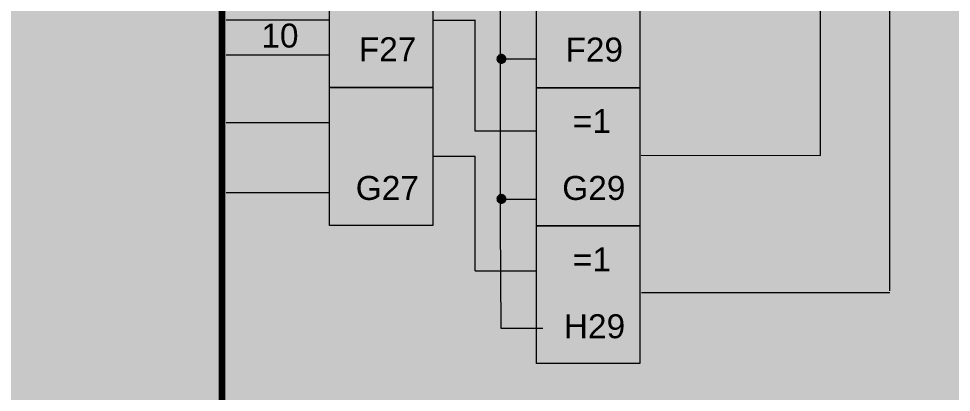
# Model space of a CAD drawing. Header units: millimetres. Extents: x 0 to 590, y 2 to 420.
# Drawn here: x 381.6 to 516.2, y 191.2 to 245.1 of the extents above; entities that cross this region are included whole.
import ezdxf
from ezdxf.xclip import XClip

# ---------------------------------------------------------------- set-up
doc = ezdxf.new("R2010")
doc.units = ezdxf.units.MM
doc.header["$MEASUREMENT"] = 0
doc.layers.get('0').update_dxf_attribs({"linetype": 'CONTINUOUS'})
doc.styles.add('Arial$001', font='arial.ttf', dxfattribs={"height": 3.452631})

# ---------------------------------------------------------------- blocks, each defined once
blk = doc.blocks.new('MF28FC3F0')
at = {"true_color": 0xffffff}
for points in [[(0, 420.2), (0, 2.21), (590.35, 2.21), (590.35, 420.2)], [(0, 420.2), (0, 2.44), (590.35, 2.44), (590.35, 420.2)]]:
    blk.add_hatch(color=0, dxfattribs=at).paths.add_polyline_path(points)

msp = doc.modelspace()

# ---------------------------------------------------------------- hatches: boundary and pattern name
at = {"true_color": 0xffffff}
for points in [[(426.42, 255.05), (426.42, 235.16), (441.34, 235.16), (441.34, 255.05)], [(456.31, 255.02), (456.31, 235.11), (471.23, 235.11), (471.23, 255.02)], [(426.42, 235.16), (426.42, 215.25), (441.34, 215.25), (441.34, 235.16)], [(456.31, 235.11), (456.31, 215.22), (471.23, 215.22), (471.23, 235.11)], [(456.31, 215.22), (456.31, 195.33), (471.23, 195.33), (471.23, 215.22)]]:
    msp.add_hatch(color=0, dxfattribs=at).paths.add_polyline_path(points)
at = {"true_color": 0x000007}
h = msp.add_hatch(color=0, dxfattribs=at)
edge = h.paths.add_edge_path()
edge.add_spline(control_points=[(451.88, 239.29), (451.88, 239.21), (451.86, 239.13), (451.83, 239.05), (451.83, 239.05), (451.8, 238.96), (451.75, 238.9), (451.7, 238.83), (451.7, 238.83), (451.63, 238.78), (451.57, 238.73), (451.48, 238.7), (451.48, 238.7), (451.42, 238.67), (451.34, 238.65), (451.25, 238.65), (451.25, 238.65), (451.17, 238.65), (451.09, 238.67), (451.01, 238.7), (451.01, 238.7), (450.92, 238.73), (450.86, 238.78), (450.81, 238.83), (450.81, 238.83), (450.74, 238.9), (450.69, 238.96), (450.66, 239.05), (450.66, 239.05), (450.63, 239.13), (450.61, 239.21), (450.61, 239.29), (450.61, 239.29), (450.61, 239.38), (450.63, 239.46), (450.66, 239.52), (450.66, 239.52), (450.69, 239.61), (450.74, 239.67), (450.81, 239.74), (450.81, 239.74), (450.86, 239.79), (450.92, 239.84), (451.01, 239.87), (451.01, 239.87), (451.09, 239.9), (451.17, 239.92), (451.25, 239.92), (451.25, 239.92), (451.34, 239.92), (451.42, 239.9), (451.48, 239.87), (451.48, 239.87), (451.57, 239.84), (451.63, 239.79), (451.7, 239.74), (451.7, 239.74), (451.75, 239.67), (451.8, 239.61), (451.83, 239.52), (451.83, 239.52), (451.86, 239.46), (451.88, 239.38), (451.88, 239.29)], knot_values=[0, 0, 0, 0, 0.015625, 0.015625, 0.015625, 0.015625, 0.03125, 0.03125, 0.03125, 0.03125, 0.046875, 0.046875, 0.046875, 0.046875, 0.0625, 0.0625, 0.0625, 0.0625, 0.078125, 0.078125, 0.078125, 0.078125, 0.09375, 0.09375, 0.09375, 0.09375, 0.109375, 0.109375, 0.109375, 0.109375, 0.125, 0.125, 0.125, 0.125, 0.140625, 0.140625, 0.140625, 0.140625, 0.15625, 0.15625, 0.15625, 0.15625, 0.171875, 0.171875, 0.171875, 0.171875, 0.1875, 0.1875, 0.1875, 0.1875, 0.203125, 0.203125, 0.203125, 0.203125, 0.21875, 0.21875, 0.21875, 0.21875, 0.234375, 0.234375, 0.234375, 0.234375, 1, 1, 1, 1], degree=3, periodic=0)
h = msp.add_hatch(color=0, dxfattribs=at)
h.paths.add_polyline_path([(419.1, 231.13), (419.1, 231.82), (417.85, 231.82), (417.85, 232.15), (419.16, 234.01), (419.46, 234.01), (419.46, 232.15), (419.85, 232.15), (419.85, 231.82), (419.46, 231.82), (419.46, 231.13)])
h.paths.add_polyline_path([(419.1, 232.15), (419.1, 233.45), (418.19, 232.15)])
h = msp.add_hatch(color=0, dxfattribs=at)
edge = h.paths.add_edge_path()
edge.add_spline(control_points=[(434.39, 228.94), (434.28, 228.8), (434.15, 228.71), (434.01, 228.64), (434.01, 228.64), (433.88, 228.57), (433.72, 228.54), (433.57, 228.54), (433.57, 228.54), (433.27, 228.54), (433.03, 228.64), (432.86, 228.84), (432.86, 228.84), (432.71, 229), (432.65, 229.18), (432.65, 229.4), (432.65, 229.4), (432.65, 229.58), (432.71, 229.73), (432.83, 229.88), (432.83, 229.88), (432.94, 230.02), (433.11, 230.16), (433.34, 230.25), (433.34, 230.25), (433.21, 230.4), (433.13, 230.53), (433.08, 230.62), (433.08, 230.62), (433.03, 230.71), (433.01, 230.8), (433.01, 230.9), (433.01, 230.9), (433.01, 231.06), (433.08, 231.21), (433.22, 231.34), (433.22, 231.34), (433.36, 231.47), (433.52, 231.54), (433.73, 231.54), (433.73, 231.54), (433.93, 231.54), (434.1, 231.47), (434.21, 231.36), (434.21, 231.36), (434.34, 231.24), (434.41, 231.09), (434.41, 230.91), (434.41, 230.91), (434.41, 230.65), (434.23, 230.4), (433.85, 230.22)], knot_values=[0, 0, 0, 0, 0.019231, 0.019231, 0.019231, 0.019231, 0.038462, 0.038462, 0.038462, 0.038462, 0.057692, 0.057692, 0.057692, 0.057692, 0.076923, 0.076923, 0.076923, 0.076923, 0.096154, 0.096154, 0.096154, 0.096154, 0.115385, 0.115385, 0.115385, 0.115385, 0.134615, 0.134615, 0.134615, 0.134615, 0.153846, 0.153846, 0.153846, 0.153846, 0.173077, 0.173077, 0.173077, 0.173077, 0.192308, 0.192308, 0.192308, 0.192308, 0.211538, 0.211538, 0.211538, 0.211538, 0.230769, 0.230769, 0.230769, 0.230769, 1, 1, 1, 1], degree=3, periodic=0)
edge.add_line((433.85, 230.22), (434.38, 229.55))
edge.add_spline(control_points=[(434.38, 229.55), (434.44, 229.68), (434.48, 229.81), (434.51, 229.96)], knot_values=[0, 0, 0, 0, 1, 1, 1, 1], degree=3, periodic=0)
edge.add_line((434.51, 229.96), (434.89, 229.88))
edge.add_spline(control_points=[(434.89, 229.88), (434.82, 229.63), (434.74, 229.41), (434.62, 229.25), (434.62, 229.25), (434.76, 229.08), (434.9, 228.94), (435.08, 228.8)], knot_values=[0, 0, 0, 0, 0.125, 0.125, 0.125, 0.125, 1, 1, 1, 1], degree=3, periodic=0)
edge.add_line((435.08, 228.8), (434.84, 228.52))
edge.add_spline(control_points=[(434.84, 228.52), (434.69, 228.62), (434.54, 228.76), (434.39, 228.94)], knot_values=[0, 0, 0, 0, 1, 1, 1, 1], degree=3, periodic=0)
h.paths.add_polyline_path([(433.67, 230.45), (433.67, 230.45), (433.69, 230.46), (433.71, 230.47), (433.73, 230.48), (433.75, 230.49), (433.76, 230.5), (433.78, 230.51), (433.8, 230.52), (433.81, 230.53), (433.83, 230.54), (433.84, 230.55), (433.85, 230.56), (433.87, 230.57), (433.88, 230.58), (433.89, 230.59), (433.9, 230.6), (433.91, 230.61), (433.92, 230.62), (433.93, 230.63), (433.94, 230.64), (433.94, 230.65), (433.95, 230.66), (433.96, 230.67), (433.96, 230.67), (433.97, 230.68), (433.97, 230.68), (433.97, 230.69), (433.98, 230.7), (433.98, 230.71), (433.99, 230.72), (433.99, 230.73), (434, 230.73), (434, 230.74), (434.01, 230.75), (434.01, 230.76), (434.02, 230.77), (434.02, 230.78), (434.02, 230.79), (434.03, 230.8), (434.03, 230.81), (434.03, 230.82), (434.04, 230.83), (434.04, 230.84), (434.04, 230.85), (434.04, 230.86), (434.04, 230.87), (434.05, 230.88), (434.05, 230.89), (434.05, 230.9), (434.05, 230.91), (434.05, 230.92), (434.05, 230.94), (434.05, 230.95), (434.04, 230.96), (434.04, 230.97), (434.04, 230.98), (434.04, 230.99), (434.04, 231.01), (434.03, 231.02), (434.03, 231.03), (434.03, 231.04), (434.02, 231.05), (434.02, 231.06), (434.01, 231.07), (434.01, 231.08), (434, 231.09), (434, 231.1), (433.99, 231.11), (433.99, 231.12), (433.98, 231.13), (433.97, 231.13), (433.96, 231.14), (433.96, 231.15), (433.95, 231.16), (433.95, 231.16), (433.94, 231.17), (433.93, 231.17), (433.92, 231.18), (433.91, 231.18), (433.91, 231.19), (433.9, 231.19), (433.89, 231.2), (433.88, 231.2), (433.87, 231.21), (433.86, 231.21), (433.85, 231.22), (433.84, 231.22), (433.83, 231.22), (433.82, 231.23), (433.81, 231.23), (433.8, 231.23), (433.79, 231.23), (433.78, 231.24), (433.77, 231.24), (433.76, 231.24), (433.75, 231.24), (433.74, 231.24), (433.73, 231.24), (433.72, 231.24), (433.72, 231.24), (433.71, 231.24), (433.69, 231.24), (433.68, 231.24), (433.67, 231.24), (433.66, 231.24), (433.65, 231.24), (433.64, 231.23), (433.62, 231.23), (433.61, 231.23), (433.6, 231.23), (433.59, 231.22), (433.58, 231.22), (433.57, 231.22), (433.56, 231.21), (433.55, 231.21), (433.54, 231.2), (433.53, 231.2), (433.52, 231.19), (433.51, 231.19), (433.51, 231.18), (433.5, 231.18), (433.49, 231.17), (433.48, 231.17), (433.47, 231.16), (433.46, 231.15), (433.46, 231.14), (433.45, 231.13), (433.44, 231.13), (433.43, 231.12), (433.43, 231.11), (433.42, 231.1), (433.42, 231.09), (433.41, 231.08), (433.41, 231.07), (433.4, 231.06), (433.4, 231.05), (433.39, 231.04), (433.39, 231.03), (433.39, 231.02), (433.38, 231.01), (433.38, 231), (433.38, 230.99), (433.38, 230.98), (433.38, 230.97), (433.37, 230.96), (433.37, 230.95), (433.37, 230.94), (433.37, 230.93), (433.37, 230.92), (433.37, 230.92), (433.37, 230.91), (433.37, 230.9), (433.37, 230.9), (433.38, 230.89), (433.38, 230.89), (433.38, 230.88), (433.38, 230.87), (433.38, 230.87), (433.38, 230.86), (433.38, 230.85), (433.38, 230.85), (433.39, 230.84), (433.39, 230.84), (433.39, 230.83), (433.39, 230.82), (433.39, 230.82), (433.4, 230.81), (433.4, 230.81), (433.4, 230.8), (433.4, 230.79), (433.4, 230.79), (433.41, 230.78), (433.41, 230.77), (433.41, 230.77), (433.42, 230.76), (433.42, 230.76), (433.43, 230.75), (433.43, 230.74), (433.43, 230.74), (433.44, 230.73), (433.44, 230.73), (433.45, 230.72), (433.45, 230.71), (433.46, 230.71), (433.46, 230.7), (433.47, 230.69), (433.47, 230.69), (433.48, 230.68), (433.48, 230.68), (433.49, 230.67), (433.49, 230.66), (433.5, 230.66), (433.5, 230.65), (433.51, 230.64), (433.51, 230.64), (433.52, 230.63)])
h.paths.add_polyline_path([(433.67, 230.45), (433.52, 230.63)])
edge = h.paths.add_edge_path()
edge.add_line((434.18, 229.22), (433.52, 230.02))
edge.add_spline(control_points=[(433.52, 230.02), (433.32, 229.91), (433.21, 229.81), (433.13, 229.71), (433.13, 229.71), (433.06, 229.61), (433.03, 229.51), (433.03, 229.41), (433.03, 229.41), (433.03, 229.3), (433.08, 229.17), (433.17, 229.05), (433.17, 229.05), (433.27, 228.92), (433.41, 228.85), (433.57, 228.85), (433.57, 228.85), (433.67, 228.85), (433.78, 228.89), (433.9, 228.95), (433.9, 228.95), (434.01, 229.02), (434.1, 229.12), (434.18, 229.22)], knot_values=[0, 0, 0, 0, 0.041667, 0.041667, 0.041667, 0.041667, 0.083333, 0.083333, 0.083333, 0.083333, 0.125, 0.125, 0.125, 0.125, 0.166667, 0.166667, 0.166667, 0.166667, 0.208333, 0.208333, 0.208333, 0.208333, 1, 1, 1, 1], degree=3, periodic=0)
h = msp.add_hatch(color=0, dxfattribs=at)
edge = h.paths.add_edge_path()
edge.add_spline(control_points=[(418.5, 222.84), (418.36, 222.89), (418.26, 222.96), (418.17, 223.07), (418.17, 223.07), (418.11, 223.17), (418.08, 223.29), (418.08, 223.42), (418.08, 223.42), (418.08, 223.63), (418.14, 223.82), (418.31, 223.96), (418.31, 223.96), (418.45, 224.1), (418.65, 224.18), (418.9, 224.18), (418.9, 224.18), (419.16, 224.18), (419.36, 224.1), (419.51, 223.95), (419.51, 223.95), (419.67, 223.8), (419.74, 223.63), (419.74, 223.42), (419.74, 223.42), (419.74, 223.29), (419.71, 223.17), (419.64, 223.06), (419.64, 223.06), (419.57, 222.96), (419.46, 222.89), (419.33, 222.84), (419.33, 222.84), (419.49, 222.78), (419.64, 222.68), (419.72, 222.55), (419.72, 222.55), (419.82, 222.43), (419.87, 222.27), (419.87, 222.09), (419.87, 222.09), (419.87, 221.84), (419.77, 221.64), (419.61, 221.48), (419.61, 221.48), (419.43, 221.3), (419.2, 221.21), (418.92, 221.21), (418.92, 221.21), (418.62, 221.21), (418.39, 221.3), (418.22, 221.48), (418.22, 221.48), (418.04, 221.64), (417.96, 221.86), (417.96, 222.1), (417.96, 222.1), (417.96, 222.28), (418.01, 222.45), (418.11, 222.58), (418.11, 222.58), (418.19, 222.7), (418.34, 222.79), (418.5, 222.84)], knot_values=[0, 0, 0, 0, 0.015625, 0.015625, 0.015625, 0.015625, 0.03125, 0.03125, 0.03125, 0.03125, 0.046875, 0.046875, 0.046875, 0.046875, 0.0625, 0.0625, 0.0625, 0.0625, 0.078125, 0.078125, 0.078125, 0.078125, 0.09375, 0.09375, 0.09375, 0.09375, 0.109375, 0.109375, 0.109375, 0.109375, 0.125, 0.125, 0.125, 0.125, 0.140625, 0.140625, 0.140625, 0.140625, 0.15625, 0.15625, 0.15625, 0.15625, 0.171875, 0.171875, 0.171875, 0.171875, 0.1875, 0.1875, 0.1875, 0.1875, 0.203125, 0.203125, 0.203125, 0.203125, 0.21875, 0.21875, 0.21875, 0.21875, 0.234375, 0.234375, 0.234375, 0.234375, 1, 1, 1, 1], degree=3, periodic=0)
edge = h.paths.add_edge_path()
edge.add_spline(control_points=[(418.44, 223.44), (418.44, 223.31), (418.49, 223.19), (418.57, 223.11), (418.57, 223.11), (418.65, 223.01), (418.77, 222.98), (418.92, 222.98), (418.92, 222.98), (419.05, 222.98), (419.16, 223.01), (419.25, 223.11), (419.25, 223.11), (419.34, 223.19), (419.38, 223.29), (419.38, 223.42), (419.38, 223.42), (419.38, 223.55), (419.34, 223.65), (419.25, 223.75), (419.25, 223.75), (419.16, 223.83), (419.05, 223.88), (418.92, 223.88), (418.92, 223.88), (418.77, 223.88), (418.67, 223.83), (418.57, 223.75), (418.57, 223.75), (418.49, 223.67), (418.44, 223.55), (418.44, 223.44)], knot_values=[0, 0, 0, 0, 0.03125, 0.03125, 0.03125, 0.03125, 0.0625, 0.0625, 0.0625, 0.0625, 0.09375, 0.09375, 0.09375, 0.09375, 0.125, 0.125, 0.125, 0.125, 0.15625, 0.15625, 0.15625, 0.15625, 0.1875, 0.1875, 0.1875, 0.1875, 0.21875, 0.21875, 0.21875, 0.21875, 1, 1, 1, 1], degree=3, periodic=0)
edge = h.paths.add_edge_path()
edge.add_spline(control_points=[(418.32, 222.1), (418.32, 222), (418.34, 221.91), (418.39, 221.81), (418.39, 221.81), (418.44, 221.71), (418.52, 221.64), (418.6, 221.59), (418.6, 221.59), (418.7, 221.54), (418.8, 221.51), (418.92, 221.51), (418.92, 221.51), (419.08, 221.51), (419.23, 221.56), (419.33, 221.68), (419.33, 221.68), (419.44, 221.79), (419.51, 221.92), (419.51, 222.09), (419.51, 222.09), (419.51, 222.27), (419.44, 222.4), (419.33, 222.51), (419.33, 222.51), (419.21, 222.63), (419.08, 222.68), (418.9, 222.68), (418.9, 222.68), (418.73, 222.68), (418.6, 222.63), (418.49, 222.51), (418.49, 222.51), (418.37, 222.4), (418.32, 222.27), (418.32, 222.1)], knot_values=[0, 0, 0, 0, 0.027778, 0.027778, 0.027778, 0.027778, 0.055556, 0.055556, 0.055556, 0.055556, 0.083333, 0.083333, 0.083333, 0.083333, 0.111111, 0.111111, 0.111111, 0.111111, 0.138889, 0.138889, 0.138889, 0.138889, 0.166667, 0.166667, 0.166667, 0.166667, 0.194444, 0.194444, 0.194444, 0.194444, 0.222222, 0.222222, 0.222222, 0.222222, 1, 1, 1, 1], degree=3, periodic=0)
h = msp.add_hatch(color=0, dxfattribs=at)
edge = h.paths.add_edge_path()
edge.add_spline(control_points=[(451.88, 219.07), (451.88, 218.99), (451.86, 218.91), (451.83, 218.83), (451.83, 218.83), (451.8, 218.76), (451.75, 218.68), (451.7, 218.63), (451.7, 218.63), (451.63, 218.56), (451.57, 218.53), (451.48, 218.5), (451.48, 218.5), (451.42, 218.46), (451.34, 218.45), (451.25, 218.45), (451.25, 218.45), (451.17, 218.45), (451.09, 218.46), (451.01, 218.5), (451.01, 218.5), (450.92, 218.53), (450.86, 218.56), (450.81, 218.63), (450.81, 218.63), (450.74, 218.68), (450.69, 218.76), (450.66, 218.83), (450.66, 218.83), (450.63, 218.91), (450.61, 218.99), (450.61, 219.07), (450.61, 219.07), (450.61, 219.16), (450.63, 219.24), (450.66, 219.32), (450.66, 219.32), (450.69, 219.39), (450.74, 219.47), (450.81, 219.52), (450.81, 219.52), (450.86, 219.58), (450.92, 219.63), (451.01, 219.65), (451.01, 219.65), (451.09, 219.68), (451.17, 219.7), (451.25, 219.7), (451.25, 219.7), (451.34, 219.7), (451.42, 219.68), (451.48, 219.65), (451.48, 219.65), (451.57, 219.63), (451.63, 219.58), (451.7, 219.52), (451.7, 219.52), (451.75, 219.47), (451.8, 219.39), (451.83, 219.32), (451.83, 219.32), (451.86, 219.24), (451.88, 219.16), (451.88, 219.07)], knot_values=[0, 0, 0, 0, 0.015625, 0.015625, 0.015625, 0.015625, 0.03125, 0.03125, 0.03125, 0.03125, 0.046875, 0.046875, 0.046875, 0.046875, 0.0625, 0.0625, 0.0625, 0.0625, 0.078125, 0.078125, 0.078125, 0.078125, 0.09375, 0.09375, 0.09375, 0.09375, 0.109375, 0.109375, 0.109375, 0.109375, 0.125, 0.125, 0.125, 0.125, 0.140625, 0.140625, 0.140625, 0.140625, 0.15625, 0.15625, 0.15625, 0.15625, 0.171875, 0.171875, 0.171875, 0.171875, 0.1875, 0.1875, 0.1875, 0.1875, 0.203125, 0.203125, 0.203125, 0.203125, 0.21875, 0.21875, 0.21875, 0.21875, 0.234375, 0.234375, 0.234375, 0.234375, 1, 1, 1, 1], degree=3, periodic=0)

# ---------------------------------------------------------------- linework, layer by layer
at = {"color": 0, "linetype": 'Continuous', "lineweight": 100, "true_color": 0x000007}
msp.add_lwpolyline([(410.86, 368.15), (410.96, 71.18), (410.96, 71.18)], dxfattribs=at)
at = {"color": 0, "linetype": 'Continuous', "lineweight": 20, "true_color": 0x000007}
for points in [[(411.24, 358.36), (451.17, 358.36), (451.07, 215.52), (451.17, 200.43), (457.23, 200.43)], [(497.32, 225.38), (497.31, 264.32), (497.31, 264.32)], [(507.32, 205.82), (507.32, 259.13), (507.32, 259.13)], [(411.54, 244.94), (426.37, 244.94), (426.37, 244.94)], [(441.34, 244.89), (447.42, 244.89), (447.42, 244.89)], [(447.4, 244.94), (447.4, 228.85), (447.4, 228.85)], [(411.54, 239.89), (426.37, 239.89), (426.37, 239.89)], [(451.88, 239.29), (456.31, 239.29), (456.31, 239.29)], [(411.54, 230.11), (426.37, 230.11), (426.37, 230.11)], [(447.47, 228.92), (456.31, 228.92), (456.31, 228.92)], [(441.39, 225.23), (447.45, 225.23), (447.45, 225.23)], [(447.4, 225.25), (447.4, 208.72), (447.4, 208.72)], [(471.44, 225.38), (497.32, 225.35), (497.32, 225.35)], [(411.54, 220), (426.37, 220), (426.37, 220)], [(451.88, 219.07), (456.31, 219.07), (456.31, 219.07)], [(447.47, 208.72), (456.31, 208.72), (456.31, 208.72)], [(471.47, 205.57), (507.32, 205.57), (507.32, 205.57)]]:
    msp.add_lwpolyline(points, dxfattribs=at)
for points in [[(426.42, 255.05), (441.34, 255.05), (441.34, 235.16), (426.42, 235.16)], [(456.31, 255.02), (471.23, 255.02), (471.23, 235.11), (456.31, 235.11)], [(426.42, 235.16), (441.34, 235.16), (441.34, 215.25), (426.42, 215.25)], [(456.31, 235.11), (471.23, 235.11), (471.23, 215.22), (456.31, 215.22)], [(456.31, 215.22), (471.23, 215.22), (471.23, 195.33), (456.31, 195.33)]]:
    msp.add_lwpolyline(points, close=True, dxfattribs=at)
for points in [[(451.88, 239.29), (451.88, 239.21), (451.86, 239.13), (451.83, 239.05), (451.83, 239.05), (451.8, 238.96), (451.75, 238.9), (451.7, 238.83), (451.7, 238.83), (451.63, 238.78), (451.57, 238.73), (451.48, 238.7), (451.48, 238.7), (451.42, 238.67), (451.34, 238.65), (451.25, 238.65), (451.25, 238.65), (451.17, 238.65), (451.09, 238.67), (451.01, 238.7), (451.01, 238.7), (450.92, 238.73), (450.86, 238.78), (450.81, 238.83), (450.81, 238.83), (450.74, 238.9), (450.69, 238.96), (450.66, 239.05), (450.66, 239.05), (450.63, 239.13), (450.61, 239.21), (450.61, 239.29), (450.61, 239.29), (450.61, 239.38), (450.63, 239.46), (450.66, 239.52), (450.66, 239.52), (450.69, 239.61), (450.74, 239.67), (450.81, 239.74), (450.81, 239.74), (450.86, 239.79), (450.92, 239.84), (451.01, 239.87), (451.01, 239.87), (451.09, 239.9), (451.17, 239.92), (451.25, 239.92), (451.25, 239.92), (451.34, 239.92), (451.42, 239.9), (451.48, 239.87), (451.48, 239.87), (451.57, 239.84), (451.63, 239.79), (451.7, 239.74), (451.7, 239.74), (451.75, 239.67), (451.8, 239.61), (451.83, 239.52), (451.83, 239.52), (451.86, 239.46), (451.88, 239.38), (451.88, 239.29)], [(451.88, 219.07), (451.88, 218.99), (451.86, 218.91), (451.83, 218.83), (451.83, 218.83), (451.8, 218.76), (451.75, 218.68), (451.7, 218.63), (451.7, 218.63), (451.63, 218.56), (451.57, 218.53), (451.48, 218.5), (451.48, 218.5), (451.42, 218.46), (451.34, 218.45), (451.25, 218.45), (451.25, 218.45), (451.17, 218.45), (451.09, 218.46), (451.01, 218.5), (451.01, 218.5), (450.92, 218.53), (450.86, 218.56), (450.81, 218.63), (450.81, 218.63), (450.74, 218.68), (450.69, 218.76), (450.66, 218.83), (450.66, 218.83), (450.63, 218.91), (450.61, 218.99), (450.61, 219.07), (450.61, 219.07), (450.61, 219.16), (450.63, 219.24), (450.66, 219.32), (450.66, 219.32), (450.69, 219.39), (450.74, 219.47), (450.81, 219.52), (450.81, 219.52), (450.86, 219.58), (450.92, 219.63), (451.01, 219.65), (451.01, 219.65), (451.09, 219.68), (451.17, 219.7), (451.25, 219.7), (451.25, 219.7), (451.34, 219.7), (451.42, 219.68), (451.48, 219.65), (451.48, 219.65), (451.57, 219.63), (451.63, 219.58), (451.7, 219.52), (451.7, 219.52), (451.75, 219.47), (451.8, 219.39), (451.83, 219.32), (451.83, 219.32), (451.86, 219.24), (451.88, 219.16), (451.88, 219.07)]]:
    msp.add_open_spline(points, degree=3, knots=[0, 0, 0, 0, 0.015625, 0.015625, 0.015625, 0.015625, 0.03125, 0.03125, 0.03125, 0.03125, 0.046875, 0.046875, 0.046875, 0.046875, 0.0625, 0.0625, 0.0625, 0.0625, 0.078125, 0.078125, 0.078125, 0.078125, 0.09375, 0.09375, 0.09375, 0.09375, 0.109375, 0.109375, 0.109375, 0.109375, 0.125, 0.125, 0.125, 0.125, 0.140625, 0.140625, 0.140625, 0.140625, 0.15625, 0.15625, 0.15625, 0.15625, 0.171875, 0.171875, 0.171875, 0.171875, 0.1875, 0.1875, 0.1875, 0.1875, 0.203125, 0.203125, 0.203125, 0.203125, 0.21875, 0.21875, 0.21875, 0.21875, 0.234375, 0.234375, 0.234375, 0.234375, 1, 1, 1, 1], dxfattribs=at)

# ---------------------------------------------------------------- block references
at = {"color": 0, "true_color": 0xffffff}
ref = msp.add_blockref('MF28FC3F0', (0, 0), dxfattribs=at)
XClip(ref).set_block_clipping_path([(0, 2.1075862069), (590.3875862069, 420.2)])

# ---------------------------------------------------------------- texts
at = {"color": 0, "true_color": 0x000007, "style": 'Arial$001'}
for s, p in [('10', (416.61, 240.92)), ('F27', (430.67, 238.95)), ('F29', (460.49, 238.9)), ('=1', (461.56, 228.59)), ('G27', (430.23, 218.94)), ('G29', (460.03, 218.94)), ('=1', (461.56, 208.63)), ('H29', (460.26, 198.99))]:
    msp.add_text(s, height=3.453, dxfattribs=at).set_placement(p)

doc.saveas('drawing.dxf')
